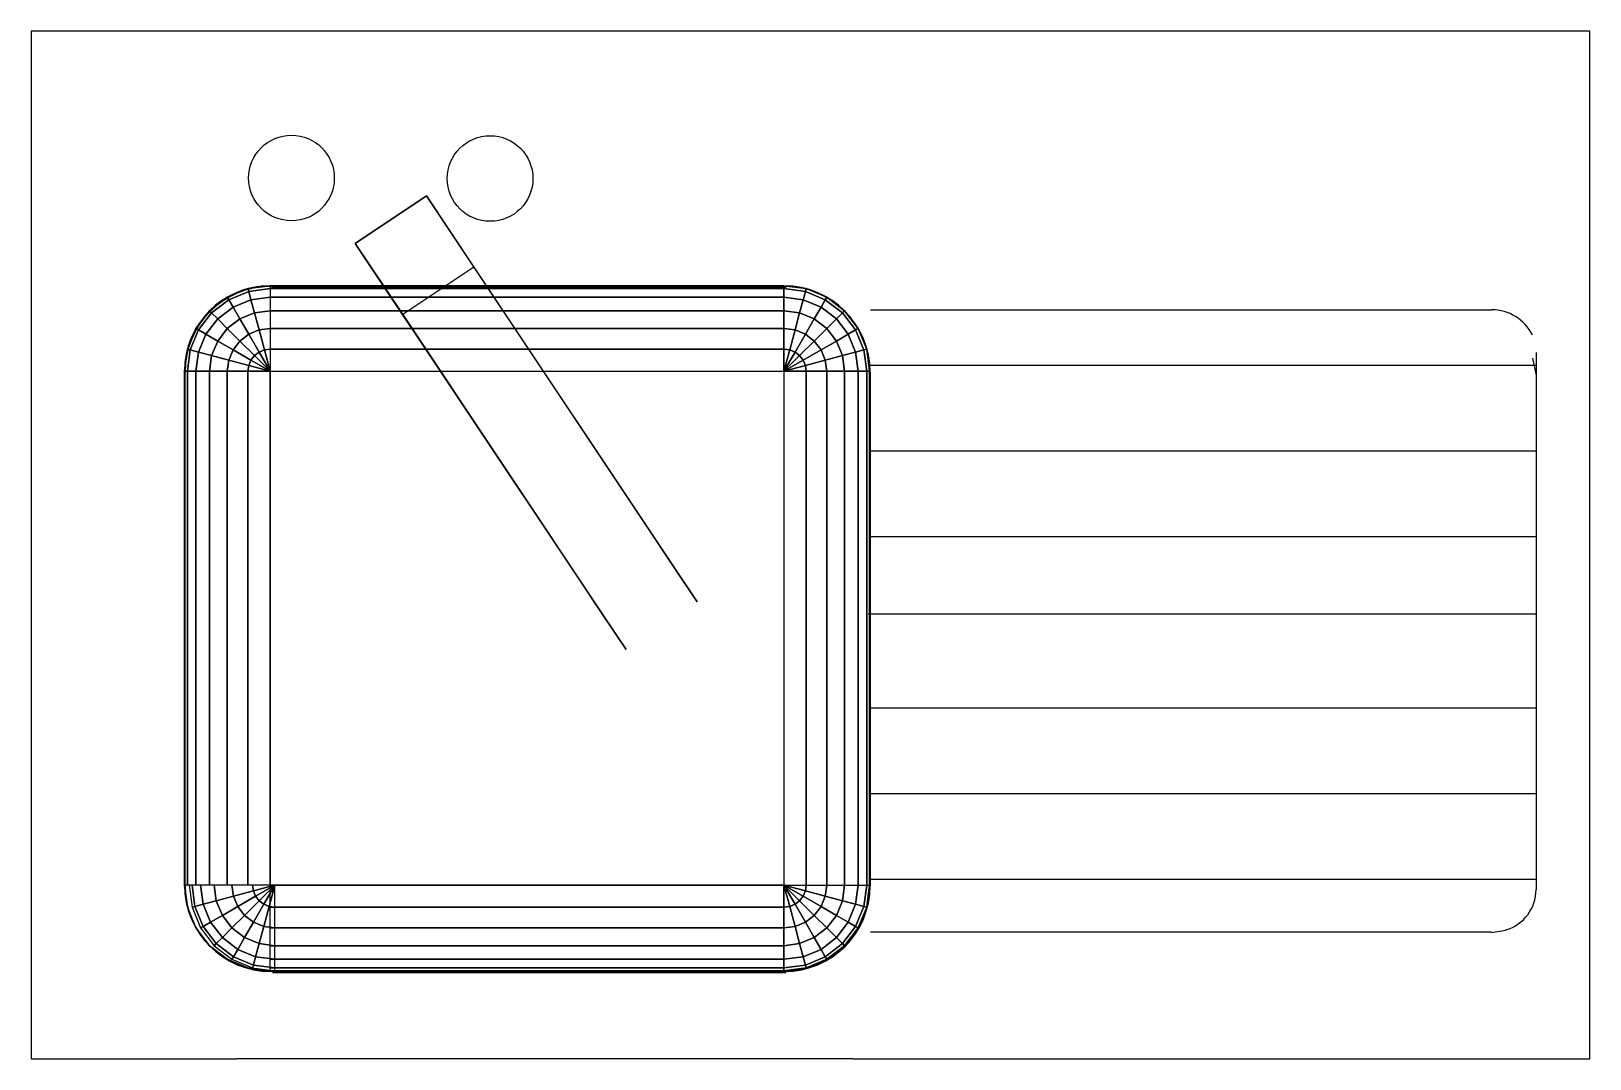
# Model space of a CAD drawing. Extents: x -6.9 to 84.1, y -50.2 to 9.8.
import ezdxf

# ---------------------------------------------------------------- set-up
doc = ezdxf.new("R2010")
doc.units = 0
doc.header["$LTSCALE"] = 25
doc.header["$MEASUREMENT"] = 0
doc.layers.get('0').update_dxf_attribs({"linetype": 'CONTINUOUS'})

msp = doc.modelspace()

# ---------------------------------------------------------------- linework, layer by layer
at = {"color": 0, "linetype": 'ByBlock', "extrusion": (0.83205, 0.5547, 0)}
for p, q in [((25.055, -22.138, 14), (12.02, -2.585, 2.5)), ((14.793, -6.745, 2.5), (26.442, -24.218, 11.5)), ((26.442, -24.218, 14), (25.055, -22.138, 14)), ((26.442, -24.218, 11.5), (27.829, -26.298, 11.5)), ((27.829, -26.298, 12.5), (26.442, -24.218, 14)), ((27.829, -26.298, 11.5), (27.829, -26.298, 12.5))]:
    msp.add_line(p, q, dxfattribs=at)
at = {"color": 0, "linetype": 'ByBlock'}
for p, q in [((18.953, -3.971), (14.793, -6.745)), ((7.05, -5.057), (37.05, -5.057)), ((7.081, -5.099), (37.081, -5.099)), ((42.1, -6.46), (78.358, -6.46)), ((80.962, -8.96), (80.962, -40.312)), ((42.1, -9.706), (80.962, -9.706)), ((80.744, -9.286), (80.962, -10.304)), ((2.05, -40.057), (2.05, -10.057)), ((2.081, -40.099), (2.081, -10.099)), ((7.05, -40.057, -20), (7.05, -10.057, -20)), ((7.05, -10.057, -20), (37.05, -10.057, -20)), ((37.05, -10.057, -20), (37.05, -40.057, -20)), ((42.05, -10.057), (42.05, -40.057)), ((42.081, -10.099), (42.081, -40.099)), ((42.1, -14.707), (80.962, -14.707)), ((42.1, -19.707), (80.962, -19.707)), ((80.962, -24.244), (41.962, -24.244)), ((42.1, -29.707), (80.962, -29.707)), ((42.1, -34.707), (80.962, -34.707)), ((42.1, -39.708), (80.962, -39.708)), ((37.05, -40.057, -20), (7.05, -40.057, -20)), ((79.204, -42.696), (78.358, -42.836)), ((78.358, -42.812), (42.1, -42.812)), ((37.05, -45.057), (7.05, -45.057)), ((37.081, -45.099), (7.081, -45.099))]:
    msp.add_line(p, q, dxfattribs=at)
at = {"color": 0, "linetype": 'ByBlock', "extrusion": (1.22461e-16, 1, 0)}
for p, q in [((7.05, -5.057, -15), (7.05, -5.057)), ((37.05, -5.057, -15), (7.05, -5.057, -15)), ((37.05, -5.057), (37.05, -5.057, -15))]:
    msp.add_line(p, q, dxfattribs=at)
at = {"color": 0, "linetype": 'ByBlock', "extrusion": (-1, 1.22461e-16, 0)}
for p, q in [((2.05, -10.057, -15), (2.05, -40.057, -15)), ((2.05, -10.057), (2.05, -10.057, -15)), ((2.05, -40.057, -15), (2.05, -40.057))]:
    msp.add_line(p, q, dxfattribs=at)
at = {"color": 0, "linetype": 'ByBlock', "extrusion": (1, -1.22461e-16, 0)}
for p, q in [((42.05, -10.057, -15), (42.05, -10.057)), ((42.05, -40.057, -15), (42.05, -10.057, -15)), ((42.05, -40.057), (42.05, -40.057, -15))]:
    msp.add_line(p, q, dxfattribs=at)
at = {"color": 0, "linetype": 'ByBlock', "extrusion": (-1.22461e-16, -1, 0)}
for p, q in [((7.05, -45.057, -15), (37.05, -45.057, -15)), ((7.05, -45.057), (7.05, -45.057, -15)), ((37.05, -45.057, -15), (37.05, -45.057))]:
    msp.add_line(p, q, dxfattribs=at)
at = {"color": 0, "linetype": 'ByBlock'}
for centre in [(8.295, 1.228), (19.892, 1.2)]:
    msp.add_circle(centre, 2.5, dxfattribs=at)
for centre, radius, start, end in [((7.05, -10.057, -15), 5, 90, 180), ((7.05, -10.057), 5, 90, 180), ((7.081, -10.099), 5, 90, 180), ((37.05, -10.057, -15), 5, 0, 90), ((37.05, -10.057), 5, 0, 90), ((37.081, -10.099), 5, 0, 90), ((78.358, -9.122), 2.662, 26.31542, 90), ((7.05, -40.057, -15), 5, 180, 270), ((7.05, -40.057), 5, 180, 270), ((7.081, -40.099), 5, 180, 270), ((37.05, -40.057, -15), 5, 270, 0), ((37.05, -40.057), 5, 270, 0), ((37.081, -40.099), 5, 270, 0), ((78.498, -40.312), 2.464, 286.63932, 0)]:
    msp.add_arc(centre, radius, start, end, dxfattribs=at)
for points, invisible_edges in [([(-2.9, 9.802), (-6.9, 9.802), (-6.9, -50.198), (-2.9, -50.198)], 8), ([(5.1, 9.802), (-2.9, 9.802), (-2.9, -50.198), (5.1, -50.198)], 10), ([(41.1, 9.802), (5.1, 9.802), (5.1, -5.198), (41.1, -5.198)], 14), ([(84.1, -50.198), (84.1, 9.802), (41.1, 9.802), (41.1, -50.198)], 4), ([(16.18, 0.189, 2.5), (18.953, -3.971, 2.5), (30.602, -21.444, 11.5), (29.215, -19.364, 14)], 5), ([(16.18, 0.189, 2.5), (16.18, 0.189), (18.953, -3.971), (18.953, -3.971, 2.5)], 8), ([(12.02, -2.585, 2.5), (14.793, -6.745, 2.5), (26.442, -24.218, 11.5), (25.055, -22.138, 14)], 5), ([(12.02, -2.585, 2.5), (12.02, -2.585), (14.793, -6.745), (14.793, -6.745, 2.5)], 8), ([(29.215, -19.364, 14), (30.602, -21.444, 11.5), (31.989, -23.524, 11.5), (30.602, -21.444, 14)], 5), ([(30.602, -21.444, 14), (31.989, -23.524, 11.5), (31.989, -23.524, 12.5)], 1), ([(25.055, -22.138, 14), (26.442, -24.218, 11.5), (27.829, -26.298, 11.5), (26.442, -24.218, 14)], 5), ([(26.442, -24.218, 14), (27.829, -26.298, 11.5), (27.829, -26.298, 12.5)], 1), ([(41.1, -50.198), (5.1, -50.198), (5.1, -45.198), (41.1, -45.198)], 14)]:
    msp.add_3dface(points, dxfattribs=dict(at, invisible_edges=invisible_edges))
for points in [[(16.18, 0.189), (12.02, -2.585), (12.02, -2.585, 2.5), (16.18, 0.189, 2.5)], [(4.55, -5.726, -15), (5.756, -5.227, -15), (5.756, -5.227, -12.5), (4.55, -5.726, -12.5)], [(4.55, -5.726, -12.5), (5.756, -5.227, -12.5), (5.756, -5.227, -10), (4.55, -5.726, -10)], [(4.55, -5.726, -10), (5.756, -5.227, -10), (5.756, -5.227, -7.5), (4.55, -5.726, -7.5)], [(4.55, -5.726, -7.5), (5.756, -5.227, -7.5), (5.756, -5.227, -5), (4.55, -5.726, -5)], [(4.55, -5.726, -5), (5.756, -5.227, -5), (5.756, -5.227, -2.5), (4.55, -5.726, -2.5)], [(4.55, -5.726, -2.5), (5.756, -5.227, -2.5), (5.756, -5.227), (4.55, -5.726)], [(4.635, -5.874, -16.294), (4.55, -5.726, -15), (5.756, -5.227, -15), (5.8, -5.391, -16.294)], [(4.885, -6.307, -17.5), (4.635, -5.874, -16.294), (5.8, -5.391, -16.294), (5.929, -5.874, -17.5)], [(5.756, -5.227, -15), (7.05, -5.057, -15), (7.05, -5.057, -12.5), (5.756, -5.227, -12.5)], [(5.756, -5.227, -12.5), (7.05, -5.057, -12.5), (7.05, -5.057, -10), (5.756, -5.227, -10)], [(5.756, -5.227, -10), (7.05, -5.057, -10), (7.05, -5.057, -7.5), (5.756, -5.227, -7.5)], [(5.756, -5.227, -7.5), (7.05, -5.057, -7.5), (7.05, -5.057, -5), (5.756, -5.227, -5)], [(5.756, -5.227, -5), (7.05, -5.057, -5), (7.05, -5.057, -2.5), (5.756, -5.227, -2.5)], [(5.756, -5.227, -2.5), (7.05, -5.057, -2.5), (7.05, -5.057), (5.756, -5.227)], [(5.8, -5.391, -16.294), (5.756, -5.227, -15), (7.05, -5.057, -15), (7.05, -5.227, -16.294)], [(5.929, -5.874, -17.5), (5.8, -5.391, -16.294), (7.05, -5.227, -16.294), (7.05, -5.726, -17.5)], [(7.05, -5.057, -15), (7.05, -5.227, -16.294), (37.05, -5.227, -16.294), (37.05, -5.057, -15)], [(7.05, -5.227, -16.294), (7.05, -5.726, -17.5), (37.05, -5.726, -17.5), (37.05, -5.227, -16.294)], [(7.184, -5.158), (37.184, -5.158), (37.184, -5.158, -15), (7.184, -5.158, -15)], [(38.344, -5.227, -15), (37.05, -5.057, -15), (37.05, -5.057, -12.5), (38.344, -5.227, -12.5)], [(38.344, -5.227, -12.5), (37.05, -5.057, -12.5), (37.05, -5.057, -10), (38.344, -5.227, -10)], [(38.344, -5.227, -10), (37.05, -5.057, -10), (37.05, -5.057, -7.5), (38.344, -5.227, -7.5)], [(38.344, -5.227, -7.5), (37.05, -5.057, -7.5), (37.05, -5.057, -5), (38.344, -5.227, -5)], [(38.344, -5.227, -5), (37.05, -5.057, -5), (37.05, -5.057, -2.5), (38.344, -5.227, -2.5)], [(38.344, -5.227, -2.5), (37.05, -5.057, -2.5), (37.05, -5.057), (38.344, -5.227)], [(38.3, -5.391, -16.294), (38.344, -5.227, -15), (37.05, -5.057, -15), (37.05, -5.227, -16.294)], [(38.171, -5.874, -17.5), (38.3, -5.391, -16.294), (37.05, -5.227, -16.294), (37.05, -5.726, -17.5)], [(39.215, -6.307, -17.5), (39.465, -5.874, -16.294), (38.3, -5.391, -16.294), (38.171, -5.874, -17.5)], [(39.465, -5.874, -16.294), (39.55, -5.726, -15), (38.344, -5.227, -15), (38.3, -5.391, -16.294)], [(39.55, -5.726, -15), (38.344, -5.227, -15), (38.344, -5.227, -12.5), (39.55, -5.726, -12.5)], [(39.55, -5.726, -12.5), (38.344, -5.227, -12.5), (38.344, -5.227, -10), (39.55, -5.726, -10)], [(39.55, -5.726, -10), (38.344, -5.227, -10), (38.344, -5.227, -7.5), (39.55, -5.726, -7.5)], [(39.55, -5.726, -7.5), (38.344, -5.227, -7.5), (38.344, -5.227, -5), (39.55, -5.726, -5)], [(39.55, -5.726, -5), (38.344, -5.227, -5), (38.344, -5.227, -2.5), (39.55, -5.726, -2.5)], [(39.55, -5.726, -2.5), (38.344, -5.227, -2.5), (38.344, -5.227), (39.55, -5.726)], [(3.514, -6.521, -15), (4.55, -5.726, -15), (4.55, -5.726, -12.5), (3.514, -6.521, -12.5)], [(3.514, -6.521, -12.5), (4.55, -5.726, -12.5), (4.55, -5.726, -10), (3.514, -6.521, -10)], [(3.514, -6.521, -10), (4.55, -5.726, -10), (4.55, -5.726, -7.5), (3.514, -6.521, -7.5)], [(3.514, -6.521, -7.5), (4.55, -5.726, -7.5), (4.55, -5.726, -5), (3.514, -6.521, -5)], [(3.514, -6.521, -5), (4.55, -5.726, -5), (4.55, -5.726, -2.5), (3.514, -6.521, -2.5)], [(3.514, -6.521, -2.5), (4.55, -5.726, -2.5), (4.55, -5.726), (3.514, -6.521)], [(3.635, -6.641, -16.294), (3.514, -6.521, -15), (4.55, -5.726, -15), (4.635, -5.874, -16.294)], [(3.988, -6.995, -17.5), (3.635, -6.641, -16.294), (4.635, -5.874, -16.294), (4.885, -6.307, -17.5)], [(4.55, -7.557, -18.536), (3.988, -6.995, -17.5), (4.885, -6.307, -17.5), (5.282, -6.995, -18.536)], [(5.282, -6.995, -18.536), (4.885, -6.307, -17.5), (5.929, -5.874, -17.5), (6.135, -6.641, -18.536)], [(6.135, -6.641, -18.536), (5.929, -5.874, -17.5), (7.05, -5.726, -17.5), (7.05, -6.521, -18.536)], [(7.05, -5.726, -17.5), (7.05, -6.521, -18.536), (37.05, -6.521, -18.536), (37.05, -5.726, -17.5)], [(37.965, -6.641, -18.536), (38.171, -5.874, -17.5), (37.05, -5.726, -17.5), (37.05, -6.521, -18.536)], [(38.818, -6.995, -18.536), (39.215, -6.307, -17.5), (38.171, -5.874, -17.5), (37.965, -6.641, -18.536)], [(39.55, -7.557, -18.536), (40.112, -6.995, -17.5), (39.215, -6.307, -17.5), (38.818, -6.995, -18.536)], [(40.112, -6.995, -17.5), (40.465, -6.641, -16.294), (39.465, -5.874, -16.294), (39.215, -6.307, -17.5)], [(40.465, -6.641, -16.294), (40.585, -6.521, -15), (39.55, -5.726, -15), (39.465, -5.874, -16.294)], [(40.585, -6.521, -15), (39.55, -5.726, -15), (39.55, -5.726, -12.5), (40.585, -6.521, -12.5)], [(40.585, -6.521, -12.5), (39.55, -5.726, -12.5), (39.55, -5.726, -10), (40.585, -6.521, -10)], [(40.585, -6.521, -10), (39.55, -5.726, -10), (39.55, -5.726, -7.5), (40.585, -6.521, -7.5)], [(40.585, -6.521, -7.5), (39.55, -5.726, -7.5), (39.55, -5.726, -5), (40.585, -6.521, -5)], [(40.585, -6.521, -5), (39.55, -5.726, -5), (39.55, -5.726, -2.5), (40.585, -6.521, -2.5)], [(40.585, -6.521, -2.5), (39.55, -5.726, -2.5), (39.55, -5.726), (40.585, -6.521)], [(2.72, -7.557, -15), (3.514, -6.521, -15), (3.514, -6.521, -12.5), (2.72, -7.557, -12.5)], [(2.72, -7.557, -12.5), (3.514, -6.521, -12.5), (3.514, -6.521, -10), (2.72, -7.557, -10)], [(2.72, -7.557, -10), (3.514, -6.521, -10), (3.514, -6.521, -7.5), (2.72, -7.557, -7.5)], [(2.72, -7.557, -7.5), (3.514, -6.521, -7.5), (3.514, -6.521, -5), (2.72, -7.557, -5)], [(2.72, -7.557, -5), (3.514, -6.521, -5), (3.514, -6.521, -2.5), (2.72, -7.557, -2.5)], [(2.72, -7.557, -2.5), (3.514, -6.521, -2.5), (3.514, -6.521), (2.72, -7.557)], [(2.867, -7.642, -16.294), (2.72, -7.557, -15), (3.514, -6.521, -15), (3.635, -6.641, -16.294)], [(3.3, -7.891, -17.5), (2.867, -7.642, -16.294), (3.635, -6.641, -16.294), (3.988, -6.995, -17.5)], [(3.988, -8.289, -18.536), (3.3, -7.891, -17.5), (3.988, -6.995, -17.5), (4.55, -7.557, -18.536)], [(5.282, -8.289, -19.33), (4.55, -7.557, -18.536), (5.282, -6.995, -18.536), (5.8, -7.891, -19.33)], [(5.8, -7.891, -19.33), (5.282, -6.995, -18.536), (6.135, -6.641, -18.536), (6.403, -7.642, -19.33)], [(6.403, -7.642, -19.33), (6.135, -6.641, -18.536), (7.05, -6.521, -18.536), (7.05, -7.557, -19.33)], [(7.05, -6.521, -18.536), (7.05, -7.557, -19.33), (37.05, -7.557, -19.33), (37.05, -6.521, -18.536)], [(37.697, -7.642, -19.33), (37.965, -6.641, -18.536), (37.05, -6.521, -18.536), (37.05, -7.557, -19.33)], [(38.3, -7.891, -19.33), (38.818, -6.995, -18.536), (37.965, -6.641, -18.536), (37.697, -7.642, -19.33)], [(38.818, -8.289, -19.33), (39.55, -7.557, -18.536), (38.818, -6.995, -18.536), (38.3, -7.891, -19.33)], [(40.112, -8.289, -18.536), (40.8, -7.891, -17.5), (40.112, -6.995, -17.5), (39.55, -7.557, -18.536)], [(40.8, -7.891, -17.5), (41.232, -7.642, -16.294), (40.465, -6.641, -16.294), (40.112, -6.995, -17.5)], [(41.232, -7.642, -16.294), (41.38, -7.557, -15), (40.585, -6.521, -15), (40.465, -6.641, -16.294)], [(41.38, -7.557, -15), (40.585, -6.521, -15), (40.585, -6.521, -12.5), (41.38, -7.557, -12.5)], [(41.38, -7.557, -12.5), (40.585, -6.521, -12.5), (40.585, -6.521, -10), (41.38, -7.557, -10)], [(41.38, -7.557, -10), (40.585, -6.521, -10), (40.585, -6.521, -7.5), (41.38, -7.557, -7.5)], [(41.38, -7.557, -7.5), (40.585, -6.521, -7.5), (40.585, -6.521, -5), (41.38, -7.557, -5)], [(41.38, -7.557, -5), (40.585, -6.521, -5), (40.585, -6.521, -2.5), (41.38, -7.557, -2.5)], [(41.38, -7.557, -2.5), (40.585, -6.521, -2.5), (40.585, -6.521), (41.38, -7.557)], [(2.22, -8.762, -15), (2.72, -7.557, -15), (2.72, -7.557, -12.5), (2.22, -8.762, -12.5)], [(2.22, -8.762, -12.5), (2.72, -7.557, -12.5), (2.72, -7.557, -10), (2.22, -8.762, -10)], [(2.22, -8.762, -10), (2.72, -7.557, -10), (2.72, -7.557, -7.5), (2.22, -8.762, -7.5)], [(2.22, -8.762, -7.5), (2.72, -7.557, -7.5), (2.72, -7.557, -5), (2.22, -8.762, -5)], [(2.22, -8.762, -5), (2.72, -7.557, -5), (2.72, -7.557, -2.5), (2.22, -8.762, -2.5)], [(2.22, -8.762, -2.5), (2.72, -7.557, -2.5), (2.72, -7.557), (2.22, -8.762)], [(2.385, -8.807, -16.294), (2.22, -8.762, -15), (2.72, -7.557, -15), (2.867, -7.642, -16.294)], [(2.867, -8.936, -17.5), (2.385, -8.807, -16.294), (2.867, -7.642, -16.294), (3.3, -7.891, -17.5)], [(3.635, -9.141, -18.536), (2.867, -8.936, -17.5), (3.3, -7.891, -17.5), (3.988, -8.289, -18.536)], [(4.885, -8.807, -19.33), (3.988, -8.289, -18.536), (4.55, -7.557, -18.536), (5.282, -8.289, -19.33)], [(6.135, -9.141, -19.83), (5.282, -8.289, -19.33), (5.8, -7.891, -19.33), (6.403, -8.936, -19.83)], [(6.403, -8.936, -19.83), (5.8, -7.891, -19.33), (6.403, -7.642, -19.33), (6.715, -8.807, -19.83)], [(6.715, -8.807, -19.83), (6.403, -7.642, -19.33), (7.05, -7.557, -19.33), (7.05, -8.762, -19.83)], [(7.05, -7.557, -19.33), (7.05, -8.762, -19.83), (37.05, -8.762, -19.83), (37.05, -7.557, -19.33)], [(37.385, -8.807, -19.83), (37.697, -7.642, -19.33), (37.05, -7.557, -19.33), (37.05, -8.762, -19.83)], [(37.697, -8.936, -19.83), (38.3, -7.891, -19.33), (37.697, -7.642, -19.33), (37.385, -8.807, -19.83)], [(37.965, -9.141, -19.83), (38.818, -8.289, -19.33), (38.3, -7.891, -19.33), (37.697, -8.936, -19.83)], [(39.215, -8.807, -19.33), (40.112, -8.289, -18.536), (39.55, -7.557, -18.536), (38.818, -8.289, -19.33)], [(40.465, -9.141, -18.536), (41.232, -8.936, -17.5), (40.8, -7.891, -17.5), (40.112, -8.289, -18.536)], [(41.232, -8.936, -17.5), (41.715, -8.807, -16.294), (41.232, -7.642, -16.294), (40.8, -7.891, -17.5)], [(41.715, -8.807, -16.294), (41.88, -8.762, -15), (41.38, -7.557, -15), (41.232, -7.642, -16.294)], [(41.88, -8.762, -15), (41.38, -7.557, -15), (41.38, -7.557, -12.5), (41.88, -8.762, -12.5)], [(41.88, -8.762, -12.5), (41.38, -7.557, -12.5), (41.38, -7.557, -10), (41.88, -8.762, -10)], [(41.88, -8.762, -10), (41.38, -7.557, -10), (41.38, -7.557, -7.5), (41.88, -8.762, -7.5)], [(41.88, -8.762, -7.5), (41.38, -7.557, -7.5), (41.38, -7.557, -5), (41.88, -8.762, -5)], [(41.88, -8.762, -5), (41.38, -7.557, -5), (41.38, -7.557, -2.5), (41.88, -8.762, -2.5)], [(41.88, -8.762, -2.5), (41.38, -7.557, -2.5), (41.38, -7.557), (41.88, -8.762)], [(2.05, -10.057, -15), (2.22, -8.762, -15), (2.22, -8.762, -12.5), (2.05, -10.057, -12.5)], [(2.05, -10.057, -12.5), (2.22, -8.762, -12.5), (2.22, -8.762, -10), (2.05, -10.057, -10)], [(2.05, -10.057, -10), (2.22, -8.762, -10), (2.22, -8.762, -7.5), (2.05, -10.057, -7.5)], [(2.05, -10.057, -7.5), (2.22, -8.762, -7.5), (2.22, -8.762, -5), (2.05, -10.057, -5)], [(2.05, -10.057, -5), (2.22, -8.762, -5), (2.22, -8.762, -2.5), (2.05, -10.057, -2.5)], [(2.05, -10.057, -2.5), (2.22, -8.762, -2.5), (2.22, -8.762), (2.05, -10.057)], [(2.22, -10.057, -16.294), (2.05, -10.057, -15), (2.22, -8.762, -15), (2.385, -8.807, -16.294)], [(2.72, -10.057, -17.5), (2.22, -10.057, -16.294), (2.385, -8.807, -16.294), (2.867, -8.936, -17.5)], [(3.514, -10.057, -18.536), (2.72, -10.057, -17.5), (2.867, -8.936, -17.5), (3.635, -9.141, -18.536)], [(4.635, -9.409, -19.33), (3.635, -9.141, -18.536), (3.988, -8.289, -18.536), (4.885, -8.807, -19.33)], [(5.8, -9.722, -19.83), (4.635, -9.409, -19.33), (4.885, -8.807, -19.33), (5.929, -9.409, -19.83)], [(5.929, -9.409, -19.83), (4.885, -8.807, -19.33), (5.282, -8.289, -19.33), (6.135, -9.141, -19.83)], [(7.05, -10.057, -20), (6.135, -9.141, -19.83), (6.403, -8.936, -19.83), (7.05, -10.057, -20)], [(7.05, -10.057, -20), (6.403, -8.936, -19.83), (6.715, -8.807, -19.83), (7.05, -10.057, -20)], [(7.05, -10.057, -20), (6.715, -8.807, -19.83), (7.05, -8.762, -19.83), (7.05, -10.057, -20)], [(7.05, -8.762, -19.83), (7.05, -10.057, -20), (37.05, -10.057, -20), (37.05, -8.762, -19.83)], [(37.05, -10.057, -20), (37.385, -8.807, -19.83), (37.05, -8.762, -19.83), (37.05, -10.057, -20)], [(37.05, -10.057, -20), (37.697, -8.936, -19.83), (37.385, -8.807, -19.83), (37.05, -10.057, -20)], [(37.05, -10.057, -20), (37.965, -9.141, -19.83), (37.697, -8.936, -19.83), (37.05, -10.057, -20)], [(38.171, -9.409, -19.83), (39.215, -8.807, -19.33), (38.818, -8.289, -19.33), (37.965, -9.141, -19.83)], [(38.3, -9.722, -19.83), (39.465, -9.409, -19.33), (39.215, -8.807, -19.33), (38.171, -9.409, -19.83)], [(39.465, -9.409, -19.33), (40.465, -9.141, -18.536), (40.112, -8.289, -18.536), (39.215, -8.807, -19.33)], [(40.585, -10.057, -18.536), (41.38, -10.057, -17.5), (41.232, -8.936, -17.5), (40.465, -9.141, -18.536)], [(41.38, -10.057, -17.5), (41.88, -10.057, -16.294), (41.715, -8.807, -16.294), (41.232, -8.936, -17.5)], [(41.88, -10.057, -16.294), (42.05, -10.057, -15), (41.88, -8.762, -15), (41.715, -8.807, -16.294)], [(42.05, -10.057, -15), (41.88, -8.762, -15), (41.88, -8.762, -12.5), (42.05, -10.057, -12.5)], [(42.05, -10.057, -12.5), (41.88, -8.762, -12.5), (41.88, -8.762, -10), (42.05, -10.057, -10)], [(42.05, -10.057, -10), (41.88, -8.762, -10), (41.88, -8.762, -7.5), (42.05, -10.057, -7.5)], [(42.05, -10.057, -7.5), (41.88, -8.762, -7.5), (41.88, -8.762, -5), (42.05, -10.057, -5)], [(42.05, -10.057, -5), (41.88, -8.762, -5), (41.88, -8.762, -2.5), (42.05, -10.057, -2.5)], [(42.05, -10.057, -2.5), (41.88, -8.762, -2.5), (41.88, -8.762), (42.05, -10.057)], [(4.55, -10.057, -19.33), (3.514, -10.057, -18.536), (3.635, -9.141, -18.536), (4.635, -9.409, -19.33)], [(5.756, -10.057, -19.83), (4.55, -10.057, -19.33), (4.635, -9.409, -19.33), (5.8, -9.722, -19.83)], [(7.05, -10.057, -20), (5.756, -10.057, -19.83), (5.8, -9.722, -19.83), (7.05, -10.057, -20)], [(7.05, -10.057, -20), (5.8, -9.722, -19.83), (5.929, -9.409, -19.83), (7.05, -10.057, -20)], [(7.05, -10.057, -20), (5.929, -9.409, -19.83), (6.135, -9.141, -19.83), (7.05, -10.057, -20)], [(37.05, -10.057, -20), (38.171, -9.409, -19.83), (37.965, -9.141, -19.83), (37.05, -10.057, -20)], [(37.05, -10.057, -20), (38.3, -9.722, -19.83), (38.171, -9.409, -19.83), (37.05, -10.057, -20)], [(37.05, -10.057, -20), (38.344, -10.057, -19.83), (38.3, -9.722, -19.83), (37.05, -10.057, -20)], [(38.344, -10.057, -19.83), (39.55, -10.057, -19.33), (39.465, -9.409, -19.33), (38.3, -9.722, -19.83)], [(39.55, -10.057, -19.33), (40.585, -10.057, -18.536), (40.465, -9.141, -18.536), (39.465, -9.409, -19.33)], [(2.05, -10.057), (2.05, -40.057), (2.05, -40.057, -15), (2.05, -10.057, -15)], [(2.05, -10.057, -15), (2.22, -10.057, -16.294), (2.22, -40.057, -16.294), (2.05, -40.057, -15)], [(2.22, -10.057, -16.294), (2.72, -10.057, -17.5), (2.72, -40.057, -17.5), (2.22, -40.057, -16.294)], [(2.72, -10.057, -17.5), (3.514, -10.057, -18.536), (3.514, -40.057, -18.536), (2.72, -40.057, -17.5)], [(3.514, -10.057, -18.536), (4.55, -10.057, -19.33), (4.55, -40.057, -19.33), (3.514, -40.057, -18.536)], [(4.55, -10.057, -19.33), (5.756, -10.057, -19.83), (5.756, -40.057, -19.83), (4.55, -40.057, -19.33)], [(5.756, -10.057, -19.83), (7.05, -10.057, -20), (7.05, -40.057, -20), (5.756, -40.057, -19.83)], [(38.344, -10.057, -19.83), (37.05, -10.057, -20), (37.05, -40.057, -20), (38.344, -40.057, -19.83)], [(39.55, -10.057, -19.33), (38.344, -10.057, -19.83), (38.344, -40.057, -19.83), (39.55, -40.057, -19.33)], [(40.585, -10.057, -18.536), (39.55, -10.057, -19.33), (39.55, -40.057, -19.33), (40.585, -40.057, -18.536)], [(41.38, -10.057, -17.5), (40.585, -10.057, -18.536), (40.585, -40.057, -18.536), (41.38, -40.057, -17.5)], [(41.88, -10.057, -16.294), (41.38, -10.057, -17.5), (41.38, -40.057, -17.5), (41.88, -40.057, -16.294)], [(42.05, -10.057, -15), (41.88, -10.057, -16.294), (41.88, -40.057, -16.294), (42.05, -40.057, -15)], [(42.05, -10.057), (42.05, -40.057), (42.05, -40.057, -15), (42.05, -10.057, -15)], [(2.05, -40.057), (2.05, -40.057, -2.5), (2.22, -41.351, -2.5), (2.22, -41.351)], [(2.05, -40.057, -2.5), (2.05, -40.057, -5), (2.22, -41.351, -5), (2.22, -41.351, -2.5)], [(2.05, -40.057, -5), (2.05, -40.057, -7.5), (2.22, -41.351, -7.5), (2.22, -41.351, -5)], [(2.05, -40.057, -7.5), (2.05, -40.057, -10), (2.22, -41.351, -10), (2.22, -41.351, -7.5)], [(2.05, -40.057, -10), (2.05, -40.057, -12.5), (2.22, -41.351, -12.5), (2.22, -41.351, -10)], [(2.05, -40.057, -12.5), (2.05, -40.057, -15), (2.22, -41.351, -15), (2.22, -41.351, -12.5)], [(2.494, -40.057, -16.294), (2.324, -40.057, -15), (2.494, -41.351, -15), (2.659, -41.307, -16.294)], [(2.994, -40.057, -17.5), (2.494, -40.057, -16.294), (2.659, -41.307, -16.294), (3.141, -41.177, -17.5)], [(3.788, -40.057, -18.536), (2.994, -40.057, -17.5), (3.141, -41.177, -17.5), (3.909, -40.972, -18.536)], [(4.824, -40.057, -19.33), (3.788, -40.057, -18.536), (3.909, -40.972, -18.536), (4.909, -40.704, -19.33)], [(4.909, -40.704, -19.33), (3.909, -40.972, -18.536), (4.262, -41.824, -18.536), (5.159, -41.307, -19.33)], [(6.03, -40.057, -19.83), (4.824, -40.057, -19.33), (4.909, -40.704, -19.33), (6.074, -40.391, -19.83)], [(6.074, -40.391, -19.83), (4.909, -40.704, -19.33), (5.159, -41.307, -19.33), (6.203, -40.704, -19.83)], [(6.203, -40.704, -19.83), (5.159, -41.307, -19.33), (5.556, -41.824, -19.33), (6.409, -40.972, -19.83)], [(7.324, -40.057, -20), (6.03, -40.057, -19.83), (6.074, -40.391, -19.83), (7.324, -40.057, -20)], [(7.324, -40.057, -20), (6.074, -40.391, -19.83), (6.203, -40.704, -19.83), (7.324, -40.057, -20)], [(7.324, -40.057, -20), (6.203, -40.704, -19.83), (6.409, -40.972, -19.83), (7.324, -40.057, -20)], [(7.324, -40.057, -20), (6.409, -40.972, -19.83), (6.677, -41.177, -19.83), (7.324, -40.057, -20)], [(7.324, -40.057, -20), (6.677, -41.177, -19.83), (6.989, -41.307, -19.83), (7.324, -40.057, -20)], [(7.324, -40.057, -20), (6.989, -41.307, -19.83), (7.324, -41.351, -19.83), (7.324, -40.057, -20)], [(7.05, -41.351, -19.83), (7.05, -40.057, -20), (37.05, -40.057, -20), (37.05, -41.351, -19.83)], [(37.05, -40.057, -20), (38.344, -40.057, -19.83), (38.3, -40.391, -19.83), (37.05, -40.057, -20)], [(37.05, -40.057, -20), (38.3, -40.391, -19.83), (38.171, -40.704, -19.83), (37.05, -40.057, -20)], [(37.05, -40.057, -20), (38.171, -40.704, -19.83), (37.965, -40.972, -19.83), (37.05, -40.057, -20)], [(37.05, -40.057, -20), (37.965, -40.972, -19.83), (37.697, -41.177, -19.83), (37.05, -40.057, -20)], [(37.05, -40.057, -20), (37.697, -41.177, -19.83), (37.385, -41.307, -19.83), (37.05, -40.057, -20)], [(37.05, -40.057, -20), (37.385, -41.307, -19.83), (37.05, -41.351, -19.83), (37.05, -40.057, -20)], [(38.171, -40.704, -19.83), (39.215, -41.307, -19.33), (38.818, -41.824, -19.33), (37.965, -40.972, -19.83)], [(38.3, -40.391, -19.83), (39.465, -40.704, -19.33), (39.215, -41.307, -19.33), (38.171, -40.704, -19.83)], [(38.344, -40.057, -19.83), (39.55, -40.057, -19.33), (39.465, -40.704, -19.33), (38.3, -40.391, -19.83)], [(39.465, -40.704, -19.33), (40.465, -40.972, -18.536), (40.112, -41.824, -18.536), (39.215, -41.307, -19.33)], [(39.55, -40.057, -19.33), (40.585, -40.057, -18.536), (40.465, -40.972, -18.536), (39.465, -40.704, -19.33)], [(40.585, -40.057, -18.536), (41.38, -40.057, -17.5), (41.232, -41.177, -17.5), (40.465, -40.972, -18.536)], [(41.38, -40.057, -17.5), (41.88, -40.057, -16.294), (41.715, -41.307, -16.294), (41.232, -41.177, -17.5)], [(41.88, -40.057, -16.294), (42.05, -40.057, -15), (41.88, -41.351, -15), (41.715, -41.307, -16.294)], [(42.05, -40.057), (42.05, -40.057, -2.5), (41.88, -41.351, -2.5), (41.88, -41.351)], [(42.05, -40.057, -2.5), (42.05, -40.057, -5), (41.88, -41.351, -5), (41.88, -41.351, -2.5)], [(42.05, -40.057, -5), (42.05, -40.057, -7.5), (41.88, -41.351, -7.5), (41.88, -41.351, -5)], [(42.05, -40.057, -7.5), (42.05, -40.057, -10), (41.88, -41.351, -10), (41.88, -41.351, -7.5)], [(42.05, -40.057, -10), (42.05, -40.057, -12.5), (41.88, -41.351, -12.5), (41.88, -41.351, -10)], [(42.05, -40.057, -12.5), (42.05, -40.057, -15), (41.88, -41.351, -15), (41.88, -41.351, -12.5)], [(2.22, -41.351), (2.22, -41.351, -2.5), (2.72, -42.557, -2.5), (2.72, -42.557)], [(2.22, -41.351, -2.5), (2.22, -41.351, -5), (2.72, -42.557, -5), (2.72, -42.557, -2.5)], [(2.22, -41.351, -5), (2.22, -41.351, -7.5), (2.72, -42.557, -7.5), (2.72, -42.557, -5)], [(2.22, -41.351, -7.5), (2.22, -41.351, -10), (2.72, -42.557, -10), (2.72, -42.557, -7.5)], [(2.22, -41.351, -10), (2.22, -41.351, -12.5), (2.72, -42.557, -12.5), (2.72, -42.557, -10)], [(2.22, -41.351, -12.5), (2.22, -41.351, -15), (2.72, -42.557, -15), (2.72, -42.557, -12.5)], [(2.659, -41.307, -16.294), (2.494, -41.351, -15), (2.994, -42.557, -15), (3.141, -42.471, -16.294)], [(3.141, -41.177, -17.5), (2.659, -41.307, -16.294), (3.141, -42.471, -16.294), (3.574, -42.222, -17.5)], [(3.909, -40.972, -18.536), (3.141, -41.177, -17.5), (3.574, -42.222, -17.5), (4.262, -41.824, -18.536)], [(4.262, -41.824, -18.536), (3.574, -42.222, -17.5), (4.262, -43.118, -17.5), (4.824, -42.557, -18.536)], [(5.159, -41.307, -19.33), (4.262, -41.824, -18.536), (4.824, -42.557, -18.536), (5.556, -41.824, -19.33)], [(5.556, -41.824, -19.33), (4.824, -42.557, -18.536), (5.556, -43.118, -18.536), (6.074, -42.222, -19.33)], [(6.409, -40.972, -19.83), (5.556, -41.824, -19.33), (6.074, -42.222, -19.33), (6.677, -41.177, -19.83)], [(6.677, -41.177, -19.83), (6.074, -42.222, -19.33), (6.677, -42.471, -19.33), (6.989, -41.307, -19.83)], [(6.989, -41.307, -19.83), (6.677, -42.471, -19.33), (7.324, -42.557, -19.33), (7.324, -41.351, -19.83)], [(7.05, -42.557, -19.33), (7.05, -41.351, -19.83), (37.05, -41.351, -19.83), (37.05, -42.557, -19.33)], [(37.385, -41.307, -19.83), (37.697, -42.471, -19.33), (37.05, -42.557, -19.33), (37.05, -41.351, -19.83)], [(37.697, -41.177, -19.83), (38.3, -42.222, -19.33), (37.697, -42.471, -19.33), (37.385, -41.307, -19.83)], [(37.965, -40.972, -19.83), (38.818, -41.824, -19.33), (38.3, -42.222, -19.33), (37.697, -41.177, -19.83)], [(38.818, -41.824, -19.33), (39.55, -42.557, -18.536), (38.818, -43.118, -18.536), (38.3, -42.222, -19.33)], [(39.215, -41.307, -19.33), (40.112, -41.824, -18.536), (39.55, -42.557, -18.536), (38.818, -41.824, -19.33)], [(40.112, -41.824, -18.536), (40.8, -42.222, -17.5), (40.112, -43.118, -17.5), (39.55, -42.557, -18.536)], [(40.465, -40.972, -18.536), (41.232, -41.177, -17.5), (40.8, -42.222, -17.5), (40.112, -41.824, -18.536)], [(41.232, -41.177, -17.5), (41.715, -41.307, -16.294), (41.232, -42.471, -16.294), (40.8, -42.222, -17.5)], [(41.715, -41.307, -16.294), (41.88, -41.351, -15), (41.38, -42.557, -15), (41.232, -42.471, -16.294)], [(41.88, -41.351), (41.88, -41.351, -2.5), (41.38, -42.557, -2.5), (41.38, -42.557)], [(41.88, -41.351, -2.5), (41.88, -41.351, -5), (41.38, -42.557, -5), (41.38, -42.557, -2.5)], [(41.88, -41.351, -5), (41.88, -41.351, -7.5), (41.38, -42.557, -7.5), (41.38, -42.557, -5)], [(41.88, -41.351, -7.5), (41.88, -41.351, -10), (41.38, -42.557, -10), (41.38, -42.557, -7.5)], [(41.88, -41.351, -10), (41.88, -41.351, -12.5), (41.38, -42.557, -12.5), (41.38, -42.557, -10)], [(41.88, -41.351, -12.5), (41.88, -41.351, -15), (41.38, -42.557, -15), (41.38, -42.557, -12.5)], [(2.72, -42.557), (2.72, -42.557, -2.5), (3.514, -43.592, -2.5), (3.514, -43.592)], [(2.72, -42.557, -2.5), (2.72, -42.557, -5), (3.514, -43.592, -5), (3.514, -43.592, -2.5)], [(2.72, -42.557, -5), (2.72, -42.557, -7.5), (3.514, -43.592, -7.5), (3.514, -43.592, -5)], [(2.72, -42.557, -7.5), (2.72, -42.557, -10), (3.514, -43.592, -10), (3.514, -43.592, -7.5)], [(2.72, -42.557, -10), (2.72, -42.557, -12.5), (3.514, -43.592, -12.5), (3.514, -43.592, -10)], [(2.72, -42.557, -12.5), (2.72, -42.557, -15), (3.514, -43.592, -15), (3.514, -43.592, -12.5)], [(3.141, -42.471, -16.294), (2.994, -42.557, -15), (3.788, -43.592, -15), (3.909, -43.472, -16.294)], [(3.574, -42.222, -17.5), (3.141, -42.471, -16.294), (3.909, -43.472, -16.294), (4.262, -43.118, -17.5)], [(4.824, -42.557, -18.536), (4.262, -43.118, -17.5), (5.159, -43.807, -17.5), (5.556, -43.118, -18.536)], [(6.074, -42.222, -19.33), (5.556, -43.118, -18.536), (6.409, -43.472, -18.536), (6.677, -42.471, -19.33)], [(6.677, -42.471, -19.33), (6.409, -43.472, -18.536), (7.324, -43.592, -18.536), (7.324, -42.557, -19.33)], [(7.05, -43.592, -18.536), (7.05, -42.557, -19.33), (37.05, -42.557, -19.33), (37.05, -43.592, -18.536)], [(37.697, -42.471, -19.33), (37.965, -43.472, -18.536), (37.05, -43.592, -18.536), (37.05, -42.557, -19.33)], [(38.3, -42.222, -19.33), (38.818, -43.118, -18.536), (37.965, -43.472, -18.536), (37.697, -42.471, -19.33)], [(39.55, -42.557, -18.536), (40.112, -43.118, -17.5), (39.215, -43.807, -17.5), (38.818, -43.118, -18.536)], [(40.8, -42.222, -17.5), (41.232, -42.471, -16.294), (40.465, -43.472, -16.294), (40.112, -43.118, -17.5)], [(41.232, -42.471, -16.294), (41.38, -42.557, -15), (40.585, -43.592, -15), (40.465, -43.472, -16.294)], [(41.38, -42.557), (41.38, -42.557, -2.5), (40.585, -43.592, -2.5), (40.585, -43.592)], [(41.38, -42.557, -2.5), (41.38, -42.557, -5), (40.585, -43.592, -5), (40.585, -43.592, -2.5)], [(41.38, -42.557, -5), (41.38, -42.557, -7.5), (40.585, -43.592, -7.5), (40.585, -43.592, -5)], [(41.38, -42.557, -7.5), (41.38, -42.557, -10), (40.585, -43.592, -10), (40.585, -43.592, -7.5)], [(41.38, -42.557, -10), (41.38, -42.557, -12.5), (40.585, -43.592, -12.5), (40.585, -43.592, -10)], [(41.38, -42.557, -12.5), (41.38, -42.557, -15), (40.585, -43.592, -15), (40.585, -43.592, -12.5)], [(3.514, -43.592), (3.514, -43.592, -2.5), (4.55, -44.387, -2.5), (4.55, -44.387)], [(3.514, -43.592, -2.5), (3.514, -43.592, -5), (4.55, -44.387, -5), (4.55, -44.387, -2.5)], [(3.514, -43.592, -5), (3.514, -43.592, -7.5), (4.55, -44.387, -7.5), (4.55, -44.387, -5)], [(3.514, -43.592, -7.5), (3.514, -43.592, -10), (4.55, -44.387, -10), (4.55, -44.387, -7.5)], [(3.514, -43.592, -10), (3.514, -43.592, -12.5), (4.55, -44.387, -12.5), (4.55, -44.387, -10)], [(3.514, -43.592, -12.5), (3.514, -43.592, -15), (4.55, -44.387, -15), (4.55, -44.387, -12.5)], [(3.909, -43.472, -16.294), (3.788, -43.592, -15), (4.824, -44.387, -15), (4.909, -44.239, -16.294)], [(4.262, -43.118, -17.5), (3.909, -43.472, -16.294), (4.909, -44.239, -16.294), (5.159, -43.807, -17.5)], [(5.556, -43.118, -18.536), (5.159, -43.807, -17.5), (6.203, -44.239, -17.5), (6.409, -43.472, -18.536)], [(6.409, -43.472, -18.536), (6.203, -44.239, -17.5), (7.324, -44.387, -17.5), (7.324, -43.592, -18.536)], [(7.05, -44.387, -17.5), (7.05, -43.592, -18.536), (37.05, -43.592, -18.536), (37.05, -44.387, -17.5)], [(37.965, -43.472, -18.536), (38.171, -44.239, -17.5), (37.05, -44.387, -17.5), (37.05, -43.592, -18.536)], [(38.818, -43.118, -18.536), (39.215, -43.807, -17.5), (38.171, -44.239, -17.5), (37.965, -43.472, -18.536)], [(40.112, -43.118, -17.5), (40.465, -43.472, -16.294), (39.465, -44.239, -16.294), (39.215, -43.807, -17.5)], [(40.465, -43.472, -16.294), (40.585, -43.592, -15), (39.55, -44.387, -15), (39.465, -44.239, -16.294)], [(40.585, -43.592), (40.585, -43.592, -2.5), (39.55, -44.387, -2.5), (39.55, -44.387)], [(40.585, -43.592, -2.5), (40.585, -43.592, -5), (39.55, -44.387, -5), (39.55, -44.387, -2.5)], [(40.585, -43.592, -5), (40.585, -43.592, -7.5), (39.55, -44.387, -7.5), (39.55, -44.387, -5)], [(40.585, -43.592, -7.5), (40.585, -43.592, -10), (39.55, -44.387, -10), (39.55, -44.387, -7.5)], [(40.585, -43.592, -10), (40.585, -43.592, -12.5), (39.55, -44.387, -12.5), (39.55, -44.387, -10)], [(40.585, -43.592, -12.5), (40.585, -43.592, -15), (39.55, -44.387, -15), (39.55, -44.387, -12.5)], [(4.55, -44.387), (4.55, -44.387, -2.5), (5.756, -44.886, -2.5), (5.756, -44.886)], [(4.55, -44.387, -2.5), (4.55, -44.387, -5), (5.756, -44.886, -5), (5.756, -44.886, -2.5)], [(4.55, -44.387, -5), (4.55, -44.387, -7.5), (5.756, -44.886, -7.5), (5.756, -44.886, -5)], [(4.55, -44.387, -7.5), (4.55, -44.387, -10), (5.756, -44.886, -10), (5.756, -44.886, -7.5)], [(4.55, -44.387, -10), (4.55, -44.387, -12.5), (5.756, -44.886, -12.5), (5.756, -44.886, -10)], [(4.55, -44.387, -12.5), (4.55, -44.387, -15), (5.756, -44.886, -15), (5.756, -44.886, -12.5)], [(4.909, -44.239, -16.294), (4.824, -44.387, -15), (6.03, -44.886, -15), (6.074, -44.722, -16.294)], [(5.159, -43.807, -17.5), (4.909, -44.239, -16.294), (6.074, -44.722, -16.294), (6.203, -44.239, -17.5)], [(6.203, -44.239, -17.5), (6.074, -44.722, -16.294), (7.324, -44.886, -16.294), (7.324, -44.387, -17.5)], [(7.05, -44.886, -16.294), (7.05, -44.387, -17.5), (37.05, -44.387, -17.5), (37.05, -44.886, -16.294)], [(38.171, -44.239, -17.5), (38.3, -44.722, -16.294), (37.05, -44.886, -16.294), (37.05, -44.387, -17.5)], [(39.215, -43.807, -17.5), (39.465, -44.239, -16.294), (38.3, -44.722, -16.294), (38.171, -44.239, -17.5)], [(39.465, -44.239, -16.294), (39.55, -44.387, -15), (38.344, -44.886, -15), (38.3, -44.722, -16.294)], [(39.55, -44.387), (39.55, -44.387, -2.5), (38.344, -44.886, -2.5), (38.344, -44.886)], [(39.55, -44.387, -2.5), (39.55, -44.387, -5), (38.344, -44.886, -5), (38.344, -44.886, -2.5)], [(39.55, -44.387, -5), (39.55, -44.387, -7.5), (38.344, -44.886, -7.5), (38.344, -44.886, -5)], [(39.55, -44.387, -7.5), (39.55, -44.387, -10), (38.344, -44.886, -10), (38.344, -44.886, -7.5)], [(39.55, -44.387, -10), (39.55, -44.387, -12.5), (38.344, -44.886, -12.5), (38.344, -44.886, -10)], [(39.55, -44.387, -12.5), (39.55, -44.387, -15), (38.344, -44.886, -15), (38.344, -44.886, -12.5)], [(5.756, -44.886), (5.756, -44.886, -2.5), (7.05, -45.057, -2.5), (7.05, -45.057)], [(5.756, -44.886, -2.5), (5.756, -44.886, -5), (7.05, -45.057, -5), (7.05, -45.057, -2.5)], [(5.756, -44.886, -5), (5.756, -44.886, -7.5), (7.05, -45.057, -7.5), (7.05, -45.057, -5)], [(5.756, -44.886, -7.5), (5.756, -44.886, -10), (7.05, -45.057, -10), (7.05, -45.057, -7.5)], [(5.756, -44.886, -10), (5.756, -44.886, -12.5), (7.05, -45.057, -12.5), (7.05, -45.057, -10)], [(5.756, -44.886, -12.5), (5.756, -44.886, -15), (7.05, -45.057, -15), (7.05, -45.057, -12.5)], [(6.074, -44.722, -16.294), (6.03, -44.886, -15), (7.324, -45.057, -15), (7.324, -44.886, -16.294)], [(7.05, -45.057, -15), (7.05, -44.886, -16.294), (37.05, -44.886, -16.294), (37.05, -45.057, -15)], [(7.184, -45.158), (37.184, -45.158), (37.184, -45.158, -15), (7.184, -45.158, -15)], [(38.3, -44.722, -16.294), (38.344, -44.886, -15), (37.05, -45.057, -15), (37.05, -44.886, -16.294)], [(38.344, -44.886), (38.344, -44.886, -2.5), (37.05, -45.057, -2.5), (37.05, -45.057)], [(38.344, -44.886, -2.5), (38.344, -44.886, -5), (37.05, -45.057, -5), (37.05, -45.057, -2.5)], [(38.344, -44.886, -5), (38.344, -44.886, -7.5), (37.05, -45.057, -7.5), (37.05, -45.057, -5)], [(38.344, -44.886, -7.5), (38.344, -44.886, -10), (37.05, -45.057, -10), (37.05, -45.057, -7.5)], [(38.344, -44.886, -10), (38.344, -44.886, -12.5), (37.05, -45.057, -12.5), (37.05, -45.057, -10)], [(38.344, -44.886, -12.5), (38.344, -44.886, -15), (37.05, -45.057, -15), (37.05, -45.057, -12.5)]]:
    msp.add_3dface(points, dxfattribs=at)

doc.saveas('drawing.dxf')
